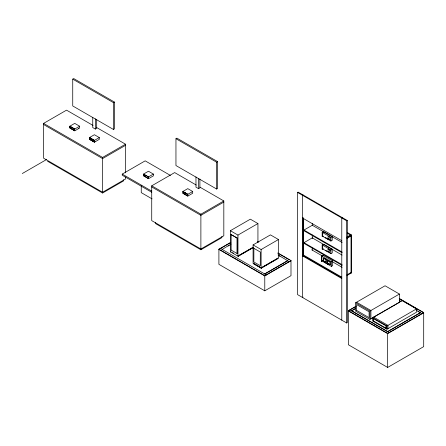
<?xml version="1.0" encoding="UTF-8"?>
<svg xmlns="http://www.w3.org/2000/svg" width="446" height="446" viewBox="0 0 446 446"><rect width="100%" height="100%" fill="white"/><g stroke="black" fill="none" stroke-linecap="round" stroke-linejoin="round"><path stroke-width="0.67" d="M72.737 79.132L73.718 78.563L114.405 102.05L114.405 128.872L113.418 129.44L72.737 105.953L72.737 79.132L113.418 102.619L114.405 102.05M125.516 176.95L125.516 179.013L102.58 192.254L43.596 158.202L43.596 123.391L66.538 110.151L93.019 125.438M69.855 126.19L74.727 123.375L79.644 126.212L79.644 128.008L74.766 130.823L69.855 127.985L69.855 126.19L74.766 129.028L79.644 126.212M70.011 126.458L74.571 129.05L74.532 130.583L70.011 127.969L70.011 126.458L74.571 129.05M74.532 130.583L70.05 127.946L70.05 126.435M78.167 128.465L78.758 128.125M92.751 117.309L92.751 127.556L95.372 129.067L96.682 128.314L96.682 119.433M22.3 173.527L46.724 159.423M89.512 137.541L94.39 134.725L99.302 137.563L99.302 139.358L94.429 142.174L89.512 139.336L89.512 137.541L94.429 140.379L99.302 137.563M89.707 137.786L94.229 140.401L89.707 137.786L89.668 139.319L94.229 141.912L89.707 139.297M94.976 141.46L94.39 141.8L93.799 141.349M43.596 123.391L102.58 157.444L125.516 144.203L125.516 172.831M125.516 145.34L102.58 158.581L43.596 124.529M175.953 138.723L176.934 138.154L217.62 161.642L217.62 188.463L216.639 189.032L175.953 165.544L175.953 138.723L216.639 162.21L217.62 161.642M151.729 192.254L122.243 175.228L122.243 174.096L145.179 160.85L170.456 175.445M47.532 161.229L102.58 193.012L123.553 180.903L123.553 179.693M143.579 174.052L148.457 171.236L153.368 174.074L153.368 175.875L148.496 178.69L143.579 175.852L143.579 174.052L148.496 176.889L153.368 174.074M148.295 176.911L148.256 178.445L148.295 176.911L143.735 174.325L143.735 175.835L148.295 178.422M199.841 187.114L223.82 200.956L223.82 235.767L200.884 249.007L151.729 220.631L151.729 185.82L174.67 172.58L196.246 185.04M182.899 191.457L187.777 188.641L192.689 191.479L192.689 193.274L187.816 196.089L182.899 193.252L182.899 191.457L187.816 194.294L192.689 191.479M183.055 191.73L187.615 194.317L187.576 195.85L183.055 193.235L183.094 191.708L187.615 194.317M183.055 193.235L187.615 195.827M195.967 176.9L195.967 187.147L198.587 188.664L199.897 187.905L199.897 179.024M151.729 185.82L200.884 214.203L223.82 200.956M223.82 202.094L200.884 215.334L151.729 186.958M253.177 247.653L238.175 256.316L230.37 251.778L230.37 230.705L250.345 219.176L257.933 223.558L257.933 242.591M297.543 192.443L298.134 192.103L347.289 220.48L347.289 322.636L346.698 322.982L297.543 294.6L297.543 192.443L346.698 220.82L347.289 220.48M155.665 222.448L155.665 223.658L200.884 249.766L221.852 237.657L221.852 236.447M237.2 238.069L231.095 234.585L237.2 238.069L237.166 253.59L237.166 238.086M303.051 194.941L302.46 195.281L302.46 297.437L303.051 297.097M230.37 230.705L237.958 235.087L257.933 223.558M277.886 252.982L290.993 260.548L290.993 275.684L264.779 290.82L218.902 264.333L218.902 249.197L230.543 242.479M230.822 242.546L218.902 249.425L264.779 275.912L290.993 260.776M231 244.107L222.18 249.425M228.062 246.03L229.238 245.35M231.128 234.563L231.128 250.067M253.083 244.91L270.449 234.88L278.477 239.519L278.477 257.994L261.111 268.024L253.083 263.385L253.083 244.91L261.111 249.543L278.477 239.519M253.177 247.201L238.175 255.865L238.175 256.316M253.233 247.346L237.958 256.16L237.958 235.087M342.11 252.765L303.966 230.749L303.966 230.064L312.289 225.258L342.088 242.462M342.372 217.642L341.781 217.982L341.781 320.144M342.11 265.381L303.966 243.36L303.966 242.68L312.289 237.874L342.088 255.079M322.168 232.305L323.757 231.686L322.168 232.305L322.168 236.536L323.317 236.174M322.692 232.606L324.019 231.842L332.237 236.581L332.237 240.282L330.904 241.052L322.692 236.308L322.692 232.606L330.904 237.35L332.237 236.581M261.261 268.202L277.964 258.557L277.964 258.106L261.261 267.745L261.261 268.202L253.557 263.753L253.557 263.296L259.483 266.719M264.779 274.017L287.715 260.776M264.779 273.833L287.715 260.587M328.022 238.643L329.973 239.736L329.973 237.517L328.055 236.408L328.022 238.643L329.945 239.753M218.902 249.197L264.779 275.684L290.993 260.548M328.323 239.285L325.201 237.556L327.816 238.989M322.163 244.921L323.757 244.302L322.163 244.921L322.163 249.147L323.317 248.79M322.687 245.222L324.019 244.453L332.237 249.197L332.237 252.893L330.904 253.662L322.687 248.924L322.687 245.222L330.904 249.966L332.237 249.197M346.971 237.004L350.433 235.009M346.982 237.679L351.61 235.009L351.61 272.846L346.982 275.517M328.055 249.024L329.973 250.134L328.055 249.024L328.022 251.26L329.973 252.352L329.973 250.134M346.982 238.359L351.024 236.029M328.323 251.901L325.708 250.462M321.376 255.965L322.971 255.346L321.376 255.965L321.376 261.155L322.525 260.793M321.9 256.266L323.233 255.497L332.694 260.96L332.694 265.621L331.367 266.39L321.9 260.927L321.9 256.266L331.367 261.73L332.694 260.96M323.662 258.217L326.115 259.594L326.082 262.41L323.662 261.01L323.662 258.217L326.115 259.594M321.376 261.155L322.263 260.642M323.662 261.01L326.115 262.387M324.755 261.841L324.755 262.371L324.822 261.808M327.687 263.296L327.687 260.503L327.654 263.318L330.112 264.695L330.112 261.902L327.687 260.503L330.112 261.902L330.112 264.695M346.982 274.836L351.024 272.506M355.579 302.795L385.065 285.769L399.421 294.053L399.421 302.377L369.929 319.403L355.579 311.118L355.579 302.795L369.929 311.079L399.421 294.053M399.276 298.474L423.7 312.574L423.7 346.626L387.658 367.437L348.337 344.736L348.337 310.684L355.93 306.296M348.883 310.594L355.93 306.525M356.438 310.366L356.471 304.518L369.098 311.81L369.098 317.641L356.471 310.349M372.616 317.663L402.108 300.637L416.458 308.922L416.458 312.217L386.966 329.243L372.616 320.953L372.616 317.663L386.966 325.948L416.458 308.922M373.475 318.656L373.475 320.958L373.475 318.656L386.141 325.926L386.141 328.234L386.141 325.926M420.422 312.613L387.658 331.529L351.61 310.723L355.78 308.314L351.61 310.907M348.337 310.684L387.658 333.385L423.7 312.574M347.44 232.6L351.61 235.009M347.445 233.286L351.024 235.349L351.024 273.186M302.46 217.982L341.781 240.684M303.966 230.064L342.11 252.085M303.966 242.68L342.11 264.701M399.276 298.697L423.7 312.802L387.658 333.614L348.337 310.907M311.704 249.805L321.828 255.653M332.554 261.841L342.088 267.344M399.399 300.47L401.199 301.513M416.101 310.082L422.061 313.744M417.891 311.341L419.223 312.105M96.626 127.523L125.516 144.203M327.654 263.318L330.079 264.718M326.572 263.346L328.317 264.355L324.755 262.371M303.051 254.8L341.775 277.156M341.775 277.836L303.051 255.48L302.46 255.82L341.781 278.521M90.945 139.698L90.36 139.358L90.945 139.815M70.697 128.125L71.288 128.465M144.426 175.875L145.011 176.215M257.632 241.286L258.819 241.977M144.426 175.986L145.011 176.326M277.886 253.211L289.203 259.745M278.036 254.961L289.354 261.724M278.717 255.58L279.915 256.272M356.56 302.226L370.91 310.511L370.91 318.834M373.597 317.095L387.953 325.379L387.953 328.674M122.243 174.096L151.729 191.122M373.475 320.958L386.141 328.234M152.08 198.888L141.248 192.633L141.248 185.714M231.095 250.083L237.2 253.573M232.572 252.626L233.693 253.272M420.422 312.802L387.658 331.718M389.297 332.666L349.976 309.964M387.658 333.385L387.658 367.437M386.966 325.948L386.966 329.243M369.929 311.079L369.929 319.403M346.698 220.82L346.698 322.982M331.367 261.73L331.367 266.39M330.904 237.35L330.904 241.052M330.904 249.966L330.904 253.662M326.082 259.611L326.082 262.41M323.696 258.195L323.696 260.994M322.43 232.455L322.43 236.687M322.425 245.071L322.425 249.297M321.638 256.115L321.638 261.306M312.289 223.307L312.289 225.369M312.289 235.003L312.289 238.554M312.289 248.076L312.289 250.139M303.642 217.982L303.642 255.82M303.051 217.642L303.051 256.099M266.418 274.965L220.541 248.478M264.779 275.684L264.779 290.82M261.111 249.543L261.111 268.024M230.889 251.655L230.889 252.113M216.639 162.21L216.639 189.032M200.884 214.203L200.884 249.766M198.587 178.411L198.587 188.664M187.816 194.294L187.816 196.089M148.496 176.889L148.496 178.69M113.418 102.619L113.418 129.44M102.58 157.444L102.58 193.012M95.372 118.82L95.372 129.067M94.429 140.379L94.429 142.174M94.229 140.401L94.19 141.934M74.766 129.028L74.766 130.823M253.885 248.327L260.308 252.035L260.274 265.682L253.852 261.975L253.885 248.327"/></g></svg>
